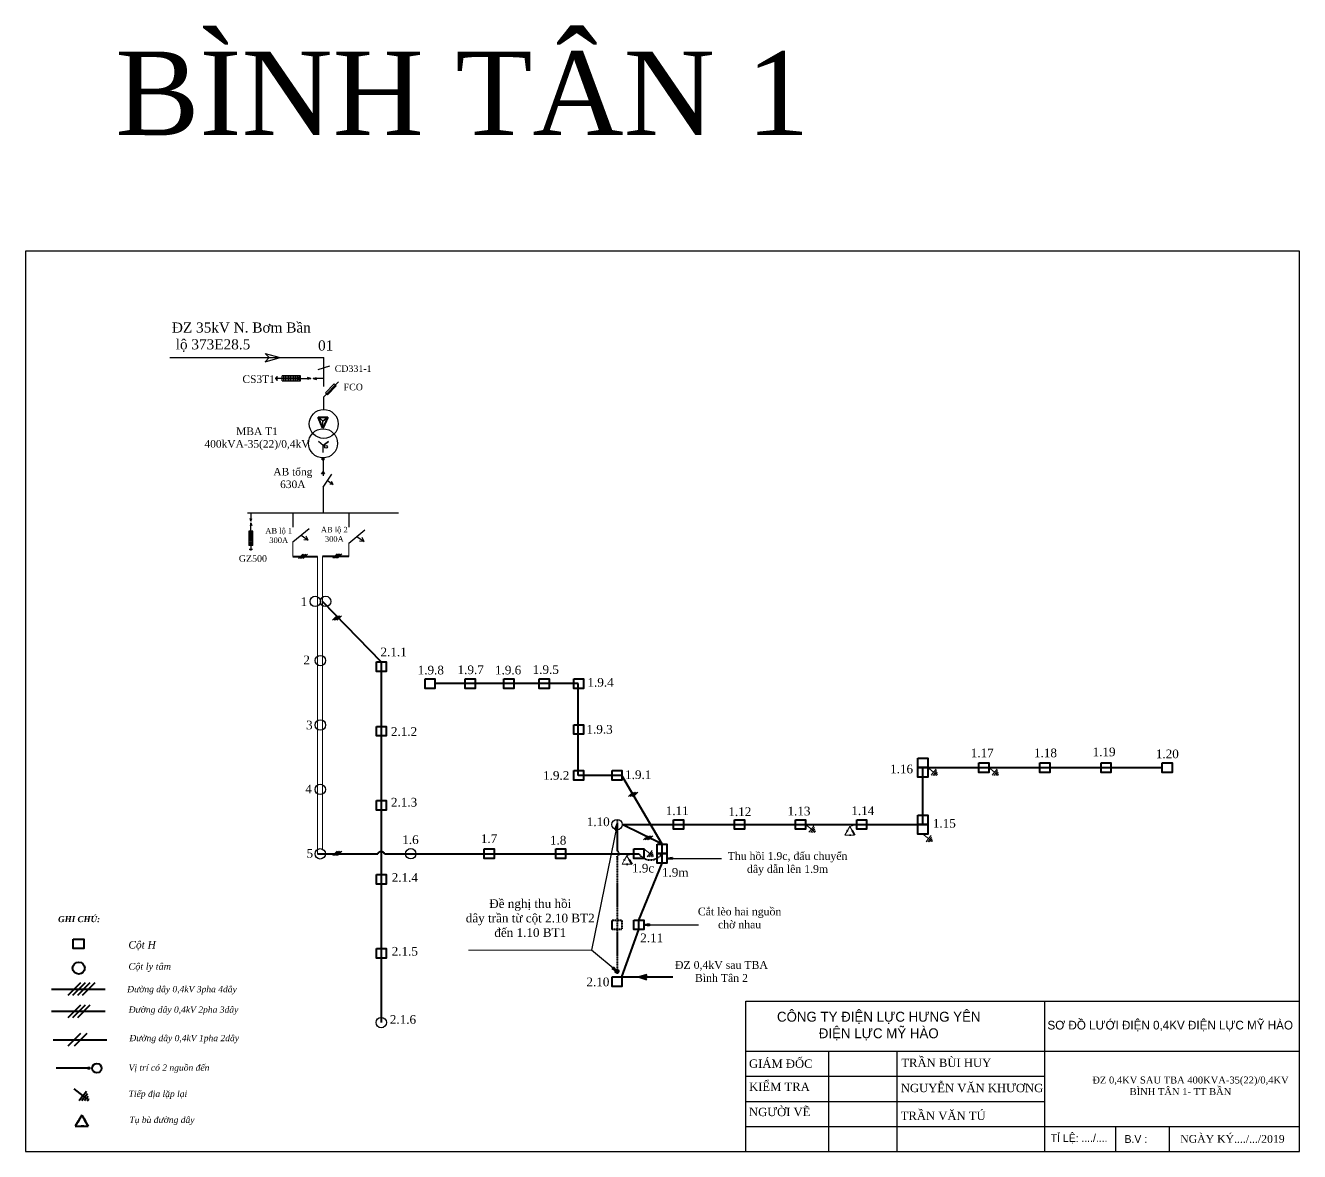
# Model space of a CAD drawing. Extents: x -2498 to 13808, y -1476 to 9052.
# Drawn here: x 10182.3 to 10639.6, y 3652.4 to 4056.8 of the extents above; entities that cross this region are included whole.
import ezdxf

# ---------------------------------------------------------------- set-up
doc = ezdxf.new("R2010")
doc.units = 0
doc.header["$LTSCALE"] = 0.08
doc.header["$MEASUREMENT"] = 0
doc.linetypes.add('DASHED2', pattern=[0.375, 0.25, -0.125])
doc.layers.get('0').update_dxf_attribs({"linetype": 'CONTINUOUS', "lineweight": 40})
for name, color, linetype, lineweight in [('5', 9, 'CONTINUOUS', 5), ('khung', 3, 'CONTINUOUS', 18), ('NET DAM', 6, 'CONTINUOUS', 25)]:
    doc.layers.add(name, color=color, linetype=linetype, lineweight=lineweight)
doc.layers.add('Duong manh', color=8, linetype='CONTINUOUS')
doc.styles.add('anh thong', font='times.ttf', dxfattribs={"height": 0.5})
doc.styles.get("Standard").update_dxf_attribs({"font": 'VHTEKN.TTF', "height": 2.5})
doc.dimstyles.new('C2', dxfattribs={"dimscale": 0, "dimtxt": 2, "dimasz": 1, "dimexe": 1, "dimexo": 1, "dimgap": 1, "dimtad": 1, "dimtoh": 1, "dimdec": 4, "dimzin": 0, "dimdsep": 46, "dimtxsty": 'Standard', "dimblk1": 'CLOSED', "dimblk2": 'CLOSED', "dimsah": 1, "dimcen": 0.09, "dimclrd": 1, "dimclre": 5, "dimclrt": 7, "dimadec": 0, "dimazin": 0, "dimtfac": 1, "dimtdec": 4, "dimtofl": 0, "dimtmove": 0, "dimatfit": 3, "dimldrblk": 'CLOSED', "dimfxl": 1, "dimtolj": 1, "dimtzin": 0, "dimarcsym": 0})

# ---------------------------------------------------------------- blocks, each defined once
blk = doc.blocks.new('khung')
at = {"layer": 'khung', "color": 5, "lineweight": -3, "ltscale": 4}
for p, q in [((630142.9632526982, 2296298.870402139), (632880.9574495467, 2296298.870402139)), ((630142.9632526983, 2295554.201857769), (630142.9632526982, 2296298.870402139)), ((631620.1155179846, 2296298.870402139), (631620.1155179848, 2295554.201857769)), ((630142.9632526982, 2296050.647554016), (631457.2923363744, 2296050.647554016)), ((630142.9632526982, 2296050.647554016), (632880.9574495468, 2296050.647554016)), ((630552.02771254, 2296050.647554016), (630552.02771254, 2295554.201857769)), ((630888.8610537878, 2296050.647554016), (630888.8610537878, 2295554.201857769)), ((630142.9632526981, 2295926.536129954), (631620.1155179847, 2295926.536129954)), ((630142.9632526983, 2295802.424705893), (631620.1155179847, 2295802.424705893)), ((630142.9632526983, 2295678.313281831), (631511.9603511225, 2295678.313281831)), ((630142.9632526983, 2295678.313281831), (632880.9574495469, 2295678.313281831)), ((631972.6934563301, 2295554.201857769), (631972.69345633, 2295678.31328183)), ((632238.398894247, 2295554.20185777), (632238.398894247, 2295678.313281831))]:
    blk.add_line(p, q, dxfattribs=at)
blk.add_lwpolyline([(632880.9574495469, 2300009.028327724), (626580.5600134681, 2300009.028327724), (626580.5600134681, 2295554.201857769), (632880.9574495469, 2295554.201857769), (632880.9574495469, 2300009.028327724)], dxfattribs=at)
at = {"layer": 'Duong manh', "color": 0, "lineweight": -3, "ltscale": 4}
for s, insert, char_height, width, attachment_point in [('{\\f.VnAvantH|b0|i0|c0|p34;C¤NG TY §IÖN LùC H¦NG Y£N\\P®iÖn lùc mü hµo}', (630800.1277945363, 2296174.758978078), 49.141125, 1314.329083676264, 5), ('{\\f.VnAvantH|b0|i0|c0|p34;s¬ ®å l\xadíi ®iÖn 0,4kv ®iÖn lùc mü hµo}', (632241.581846306, 2296174.758978078), 43.04924999999999, 1423.665113172574, 5), ('{\\fTimes New Roman|b0|i0|c0|p18; GIÁM ĐỐC}', (630142.9632526982, 2295988.591841985), 41.37047468718062, 409.0644598418775, 4), ('{\\fTimes New Roman|b0|i0|c0|p18; TRẦN BÙI HUY}', (630896.3134886805, 2295992.852198864), 41.37047468718062, 536.8562674611658, 4), ('{\\f.VnAvantH|b0|i0|c0|p34; \\fTimes New Roman|b0|i0|c0|p18; KIỂM TRA}', (630127.9904970482, 2295874.683347628), 41.37047468718062, 409.0644598418775, 4), ('{\\fTimes New Roman|b0|i0|c0|p18; NGUYỄN VĂN KHƯƠNG}', (630893.645743267, 2295868.109537568), 41.37047468718062, 717.2469769276995, 4), ('{\\fTimes New Roman|b0|i0|c0|p18; NGƯỜI VẼ}', (630142.9632526982, 2295749.537185416), 41.37047468718062, 409.0644598418775, 4), ('{\\f.VnAvantH|b0|i0|c0|p34; \\fTimes New Roman|b0|i0|c0|p18;TRẦN VĂN TÚ}', (630893.4138187332, 2295730.662531428), 41.37047468718062, 536.8562674611658, 4), ('{\\f.VnAvantH|b0|i0|c0|p34; tØ lÖ: ..../....}', (631636.639530309, 2295616.257569801), 38.475, 301.490987282601, 4), ('{\\f.VnAvantH|b0|i0|c0|p34;b.v :}', (632071.536081559, 2295616.257569799), 38.475, 424.3378585469988, 5), ('{\\fTimes New Roman|b0|i0|c0|p18;NGÀY KÝ..../.../2019}', (632549.205765317, 2295616.327851243), 38.475, 820.671460905586, 5)]:
    blk.add_mtext(s, dxfattribs=dict(at, insert=insert, char_height=char_height, width=width, attachment_point=attachment_point))
blk = doc.blocks.new('_CLOSED')
at = {"color": 0, "linetype": 'ByBlock', "ltscale": 10}
for p, q in [((-1, 0.1666666666666667), (0, 0)), ((-1, 0.1666666666666667), (-1, -0.1666666666666667)), ((0, 0), (-1, -0.1666666666666667)), ((0, 0), (-1, 0))]:
    blk.add_line(p, q, dxfattribs=at)

msp = doc.modelspace()

# ---------------------------------------------------------------- hatches: boundary and pattern name
at = {"linetype": 'Continuous', "lineweight": 40, "ltscale": 8}
msp.add_hatch(color=0, dxfattribs=at).paths.add_polyline_path([(10395.21779411549, 3717.073341971127, 1), (10394.05097056244, 3717.073341971127, 1)])
at = {"linetype": 'Continuous', "ltscale": 8}
msp.add_hatch(color=256, dxfattribs=at).paths.add_polyline_path([(10205.27608297798, 3682.336061577109, 1), (10204.71637831352, 3682.336061577109, 1)])

# ---------------------------------------------------------------- linework, layer by layer
at = {"lineweight": -3}
for p, q in [((10268.31638469176, 3939.059545103655), (10273.69221957228, 3937.558054224367)), ((10268.31638469176, 3939.059545103655), (10269.76825991779, 3937.558054224367)), ((10234.08676133659, 3937.558054224367), (10289.33170545799, 3937.558054224367)), ((10268.31638469176, 3936.056563345078), (10273.69221957228, 3937.558054224367)), ((10268.31638469176, 3936.056563345078), (10269.76825991779, 3937.558054224367)), ((10291.41691077868, 3934.43812056892), (10287.24650013731, 3933.156727405486)), ((10289.33170545799, 3927.161443498587), (10289.33170545799, 3937.558054224367)), ((10272.14950325233, 3929.860360689495), (10272.14950325233, 3930.232921117958)), ((10272.35472996336, 3929.610386451924), (10272.35472996336, 3930.482895355531)), ((10272.55995626008, 3929.24045851742), (10272.55995626008, 3930.85282329004)), ((10274.35741411863, 3930.046640903731), (10272.58295871146, 3930.046640903731)), ((10280.94809293335, 3930.945369833007), (10274.35741411863, 3930.945369833007)), ((10274.35741411863, 3929.147911974449), (10274.35741411863, 3930.945369833007)), ((10280.94809293335, 3930.046640903728), (10274.35741411863, 3930.046640903728)), ((10274.95656673816, 3929.147911974449), (10274.95656673816, 3930.945369833007)), ((10275.55571935768, 3929.147911974449), (10275.55571935768, 3930.945369833007)), ((10276.1548719772, 3929.147911974449), (10276.1548719772, 3930.945369833007)), ((10276.75402459672, 3929.147911974449), (10276.75402459672, 3930.945369833007)), ((10277.35317721624, 3929.147911974449), (10277.35317721624, 3930.945369833007)), ((10277.95232983576, 3929.147911974449), (10277.95232983576, 3930.945369833007)), ((10278.55148245528, 3929.147911974449), (10278.55148245528, 3930.945369833007)), ((10279.15063507479, 3929.147911974449), (10279.15063507479, 3930.945369833007)), ((10280.94809293335, 3929.147911974449), (10279.74978769432, 3930.945369833007)), ((10279.74978769432, 3929.147911974449), (10280.94809293335, 3930.945369833007)), ((10279.74978769432, 3929.147911974449), (10279.74978769432, 3930.945369833007)), ((10280.94809293335, 3929.147911974449), (10280.94809293335, 3930.945369833007)), ((10280.94809293335, 3930.046640903731), (10284.71644151184, 3930.046640903731)), ((10284.71644151184, 3930.046640903731), (10283.55193339917, 3930.437170432544)), ((10284.71644151184, 3930.046640903731), (10283.55193339917, 3929.656111374916)), ((10285.56335687952, 3930.046640903731), (10286.72786499218, 3930.437170432544)), ((10289.33170545799, 3930.046640903731), (10285.56335687952, 3930.046640903731)), ((10285.56335687952, 3930.046640903731), (10286.72786499218, 3929.656111374916)), ((10289.33170545799, 3923.406750440801), (10294.64454642681, 3928.887422683143)), ((10289.33170545799, 3918.926728361751), (10289.33170545799, 3923.406750440801)), ((10289.0139553662, 3914.664330293425), (10287.32588106861, 3916.12487999785)), ((10289.0139553662, 3914.664330293425), (10290.83014075588, 3916.12487999785)), ((10290.83014075588, 3916.12487999785), (10289.0139553662, 3914.664330293425)), ((10289.0139553662, 3912.17355599246), (10289.0139553662, 3914.664330293425)), ((10289.16967677431, 3905.95529344163), (10287.48160247672, 3907.415843146056)), ((10289.16967677431, 3905.95529344163), (10290.98586216398, 3907.415843146056)), ((10290.98586216398, 3907.415843146056), (10289.16967677431, 3905.95529344163)), ((10289.07801875328, 3901.540275498966), (10289.07801875328, 3895.119113722265)), ((10289.16967677431, 3903.464519140663), (10289.16967677431, 3905.95529344163)), ((10289.64080437276, 3901.209738217214), (10288.57057167617, 3901.209738217214)), ((10288.57057167617, 3901.209738217214), (10289.07801875328, 3900.547065302575)), ((10289.07801875328, 3900.547065302575), (10289.64080437276, 3901.209738217214)), ((10288.57057167617, 3895.820101507035), (10289.07801875328, 3896.482774421676)), ((10289.64080437276, 3895.820101507035), (10288.57057167617, 3895.820101507035)), ((10289.07801875328, 3896.482774421676), (10289.64080437276, 3895.820101507035)), ((10289.07801875328, 3891.047798062365), (10292.28553182999, 3895.698832840102)), ((10290.68177529163, 3893.373315451235), (10292.75532499396, 3891.93219114407)), ((10292.76342362318, 3891.917048087854), (10292.17514997142, 3893.065355246125)), ((10289.07801875328, 3891.047798062365), (10289.07801875328, 3881.756081392805)), ((10292.76342362318, 3891.917048087854), (10291.48207727866, 3892.068133376647)), ((10261.92606312829, 3881.756081392805), (10316.22997437826, 3881.756081392805)), ((10263.16844251332, 3878.816769501594), (10262.86382948085, 3879.725085829477)), ((10263.16844251332, 3881.756081392805), (10263.16844251332, 3878.816769501594)), ((10263.16844251332, 3878.816769501594), (10263.4730555458, 3879.725085829477)), ((10278.26546154255, 3881.756081392805), (10278.26546154255, 3876.698580315516)), ((10298.30590403361, 3881.756081392805), (10298.30590403361, 3876.698580315516)), ((10262.46743394849, 3875.216863623591), (10262.46743394849, 3870.076134148108)), ((10263.86945107817, 3875.216863623591), (10262.46743394849, 3874.282185537141)), ((10263.86945107817, 3874.282185537141), (10262.46743394849, 3875.216863623591)), ((10263.86945107817, 3875.216863623591), (10262.46743394849, 3875.216863623591)), ((10263.86945107817, 3874.282185537141), (10262.46743394849, 3874.282185537141)), ((10263.16844251332, 3878.156175514804), (10262.86382948085, 3877.247859186919)), ((10263.16844251332, 3875.216863623591), (10263.16844251332, 3878.156175514804)), ((10263.16844251332, 3878.156175514804), (10263.4730555458, 3877.247859186919)), ((10263.16844251333, 3875.216863623591), (10263.16844251333, 3870.076134148108)), ((10278.26546154255, 3871.327504259784), (10284.09439241988, 3876.19139036916)), ((10298.30590403361, 3870.850434162432), (10304.13483491095, 3875.714320271808)), ((10263.86945107817, 3873.814846493912), (10262.46743394849, 3873.814846493912)), ((10263.86945107817, 3873.34750745069), (10262.46743394849, 3873.34750745069)), ((10263.86945107817, 3872.880168407459), (10262.46743394849, 3872.880168407459)), ((10263.86945107817, 3872.488627070023), (10262.46743394849, 3872.488627070023)), ((10263.86945107817, 3872.021288026797), (10262.46743394849, 3872.021288026797)), ((10263.86945107817, 3871.553948983574), (10262.46743394849, 3871.553948983574)), ((10263.86945107817, 3871.01081223456), (10262.46743394849, 3871.01081223456)), ((10263.86945107817, 3870.543473191333), (10262.46743394849, 3870.543473191333)), ((10263.86945107817, 3870.076134148108), (10262.46743394849, 3870.076134148108)), ((10263.16844251332, 3870.076134148108), (10263.16844251332, 3868.692058930508)), ((10281.17992698122, 3873.759447314472), (10283.77186410914, 3871.958041930513)), ((10283.78198739566, 3871.939113110245), (10282.180304465, 3872.12796972124)), ((10283.78198739566, 3871.939113110245), (10283.04664533094, 3873.374497058085)), ((10301.22036947228, 3873.282377217121), (10303.81230660019, 3871.480971833163)), ((10303.81230660019, 3871.480971833163), (10302.21062366954, 3871.669828444155)), ((10303.82242988673, 3871.462043012896), (10303.08708782202, 3872.897426960732)), ((10263.79726477465, 3868.674117018428), (10262.539620252, 3868.674117018428)), ((10263.50872098573, 3868.514040506993), (10262.82816404091, 3868.514040506993)), ((10263.31374108042, 3868.353963672384), (10263.02314394623, 3868.353963672384))]:
    msp.add_line(p, q, dxfattribs=at)
at = {"linetype": 'Continuous', "lineweight": -3, "ltscale": 8}
for p, q in [((10274.35741411863, 3929.147911974449), (10280.94809293335, 3929.147911974449)), ((10263.86945107817, 3870.076134148108), (10263.86945107817, 3875.216863623591))]:
    msp.add_line(p, q, dxfattribs=at)
at = {"color": 0, "linetype": 'Continuous', "lineweight": 40, "ltscale": 8}
for p, q in [((10287.32588106861, 3916.12487999785), (10290.83014075588, 3916.12487999785)), ((10289.0139553662, 3912.17355599246), (10287.32588106861, 3916.12487999785)), ((10290.83014075588, 3916.12487999785), (10289.0139553662, 3912.17355599246)), ((10278.26546154255, 3866.145105138189), (10287.10840220582, 3866.140773987475)), ((10298.30590403361, 3866.146300417324), (10288.92005860749, 3866.146300417325)), ((10288.92005860749, 3849.901251850895), (10309.99414541198, 3828.218856221441)), ((10309.99414541198, 3828.218856221441), (10309.99414541198, 3698.689271016362)), ((10380.65864347355, 3820.449195890609), (10329.2455367807, 3820.449195890609)), ((10380.65864347355, 3787.489953200027), (10380.65864347355, 3820.449195890609)), ((10396.40855689919, 3787.489953200027), (10380.65864347355, 3787.489953200027)), ((10410.77931016903, 3762.780224669919), (10396.40855689919, 3787.489953200027)), ((10504.38180252168, 3769.818995318457), (10504.38180252168, 3790.279270192759)), ((10504.38180252168, 3790.279270192759), (10590.33078386358, 3790.279270192759)), ((10410.77931016903, 3762.780224669919), (10396.50203220427, 3769.818995318457)), ((10396.50203220427, 3769.818995318457), (10504.38180252168, 3769.818995318457)), ((10479.11490335212, 3767.466809385419), (10479.92366354842, 3766.016537727613)), ((10410.77931016903, 3755.985493932645), (10410.77931016903, 3762.780224669919)), ((10287.10840220582, 3759.355961879328), (10308.72756339982, 3759.355961879328)), ((10311.19097659574, 3759.355961879329), (10402.46668180725, 3759.355961879328)), ((10399.13057161322, 3757.00377594629), (10399.93933180951, 3755.553504288484)), ((10402.46668180725, 3735.493999193603), (10410.77931016903, 3755.985493932645)), ((10396.40855689919, 3715.100864361308), (10402.46668180725, 3732.096633824965)), ((10396.40855689919, 3715.100864361308), (10414.64180401624, 3715.100864361308)), ((10402.4242315946, 3715.119818361344), (10405.29476476688, 3716.02092977191)), ((10402.4242315946, 3715.119818361344), (10405.29476476688, 3714.218706950778)), ((10405.29476476688, 3716.02092977191), (10404.33790144988, 3715.119818361344)), ((10405.29476476688, 3714.218706950778), (10404.33790144988, 3715.119818361344))]:
    msp.add_line(p, q, dxfattribs=at)
at = {"linetype": 'Continuous', "lineweight": 9, "ltscale": 8}
for p, q in [((10281.78014596861, 3866.917826025275), (10280.23031244732, 3865.367992503989)), ((10282.36133353909, 3866.917826025275), (10280.8115000178, 3865.367992503989)), ((10282.94252110957, 3866.917826025275), (10281.39268758828, 3865.367992503989)), ((10283.52370868005, 3866.917826025275), (10281.97387515877, 3865.367992503989)), ((10294.10714285064, 3867.099174228248), (10292.55730932935, 3865.549340706962)), ((10294.68833042112, 3867.099174228248), (10293.13849689984, 3865.549340706962)), ((10295.2695179916, 3867.099174228248), (10293.71968447032, 3865.549340706962)), ((10295.85070556208, 3867.099174228248), (10294.3008720408, 3865.549340706962)), ((10293.99274779446, 3844.821499688621), (10292.44291427318, 3843.271666167336)), ((10294.57393536494, 3844.821499688621), (10293.02410184366, 3843.271666167336)), ((10295.15512293542, 3844.821499688621), (10293.60528941414, 3843.271666167336)), ((10295.73631050591, 3844.821499688621), (10294.18647698462, 3843.271666167336)), ((10506.15597708191, 3790.279270192759), (10508.27029681252, 3788.642474847974)), ((10508.27029681253, 3788.642474847978), (10507.39222896748, 3787.50823642563)), ((10508.67201716096, 3788.331484042419), (10508.0133251853, 3787.48081145568)), ((10508.27029681252, 3788.642474847974), (10509.14836465756, 3789.776713270321)), ((10509.07373750939, 3788.020493236862), (10508.63929929965, 3787.45317109854)), ((10508.67201716096, 3788.331484042415), (10509.33052666374, 3789.182297890079)), ((10509.07373750939, 3788.020493236862), (10509.51411931367, 3788.583214156301)), ((10509.47545785783, 3787.709502431305), (10509.25594089657, 3787.425942825717)), ((10509.47545785783, 3787.709502431305), (10509.69497481909, 3787.993062036892)), ((10528.08676605744, 3790.279270192759), (10530.20108578805, 3788.642474847974)), ((10530.20108578806, 3788.642474847978), (10529.32301794301, 3787.50823642563)), ((10530.60280613649, 3788.331484042419), (10529.94411416083, 3787.48081145568)), ((10530.20108578805, 3788.642474847974), (10531.07915363309, 3789.776713270321)), ((10531.00452648492, 3788.020493236862), (10530.57008827518, 3787.45317109854)), ((10530.60280613649, 3788.331484042415), (10531.26131563927, 3789.182297890079)), ((10531.00452648492, 3788.020493236862), (10531.4449082892, 3788.583214156301)), ((10531.40624683336, 3787.709502431305), (10531.1867298721, 3787.425942825717)), ((10531.40624683336, 3787.709502431305), (10531.62576379461, 3787.993062036892)), ((10400.2999011135, 3781.456499742256), (10398.75006759221, 3779.90666622097)), ((10400.88108868398, 3781.456499742256), (10399.3312551627, 3779.90666622097)), ((10401.46227625446, 3781.456499742256), (10399.91244273318, 3779.90666622097)), ((10402.04346382494, 3781.456499742256), (10400.49363030366, 3779.90666622097)), ((10462.29439913085, 3769.818995318457), (10464.40871886146, 3768.182199973672)), ((10464.40871886146, 3768.182199973672), (10465.2867867065, 3769.316438396019)), ((10478.1685908955, 3769.109555556375), (10477.34393136818, 3767.656233030708)), ((10478.1685908955, 3769.109555556375), (10478.99325042283, 3767.656233030708)), ((10405.72722212397, 3765.833989931884), (10404.17738860268, 3764.284156410599)), ((10406.30840969444, 3765.833989931884), (10404.75857617316, 3764.284156410599)), ((10406.88959726493, 3765.833989931884), (10405.33976374364, 3764.284156410599)), ((10407.47078483541, 3765.833989931884), (10405.92095131412, 3764.284156410599)), ((10464.40871886147, 3768.182199973676), (10463.53065101643, 3767.047961551329)), ((10464.81043920991, 3767.871209168117), (10464.15174723425, 3767.020536581378)), ((10465.21215955834, 3767.560218362561), (10464.77772134859, 3766.992896224238)), ((10464.8104392099, 3767.871209168114), (10465.46894871268, 3768.722023015777)), ((10465.21215955834, 3767.560218362561), (10465.65254136261, 3768.122939282)), ((10465.61387990677, 3767.249227557003), (10465.39436294551, 3766.965667951416)), ((10465.61387990677, 3767.249227557003), (10465.83339686803, 3767.53278716259)), ((10477.23325176524, 3767.461179005679), (10476.41351824259, 3766.016537727613)), ((10476.41351824259, 3766.016537727613), (10478.13212031041, 3766.016537727613)), ((10476.97568326865, 3767.593336602821), (10477.46887360911, 3767.340282168018)), ((10477.08636287158, 3767.788390627849), (10477.57955321205, 3767.535336193048)), ((10478.13212031041, 3766.016537727613), (10478.16385714056, 3766.016537727613)), ((10478.16385714056, 3766.297411731835), (10478.16385714056, 3765.73566372339)), ((10478.42837526803, 3766.297411731835), (10478.42837526803, 3765.73566372339)), ((10478.42837526803, 3766.016537727613), (10479.92366354842, 3766.016537727613)), ((10479.25081891942, 3767.788390627849), (10478.75762857895, 3767.535336193048)), ((10479.36149852236, 3767.593336602821), (10478.86830818189, 3767.340282168018)), ((10504.38180252168, 3766.42162994982), (10506.4961222523, 3764.784834605035)), ((10506.4961222523, 3764.784834605039), (10505.61805440726, 3763.650596182692)), ((10506.89784260074, 3764.47384379948), (10506.23915062508, 3763.623171212741)), ((10506.4961222523, 3764.784834605035), (10507.37419009733, 3765.919073027382)), ((10506.89784260073, 3764.473843799477), (10507.55635210351, 3765.32465764714)), ((10507.29956294917, 3764.162852993923), (10507.73994475344, 3764.725573913362)), ((10294.10714285064, 3760.308835690251), (10292.55730932935, 3758.759002168966)), ((10294.68833042112, 3760.308835690251), (10293.13849689983, 3758.759002168966)), ((10295.2695179916, 3760.308835690251), (10293.71968447031, 3758.759002168966)), ((10295.85070556208, 3760.308835690251), (10294.3008720408, 3758.759002168966)), ((10404.24085636748, 3761.054644563647), (10406.35517609809, 3759.417849218862)), ((10406.35517609809, 3759.417849218862), (10407.23324394313, 3760.552087641209)), ((10406.75689644652, 3759.106858413304), (10407.41540594931, 3759.957672260967)), ((10507.29956294917, 3764.162852993923), (10506.86512473942, 3763.595530855601)), ((10507.7012832976, 3763.851862188366), (10507.48176633634, 3763.568302582778)), ((10507.7012832976, 3763.851862188366), (10507.92080025886, 3764.135421793953)), ((10397.24892002634, 3756.99814556655), (10396.42918650368, 3755.553504288484)), ((10396.42918650368, 3755.553504288484), (10398.14778857151, 3755.553504288484)), ((10396.99135152974, 3757.130303163692), (10397.48454187021, 3756.877248728889)), ((10397.10203113268, 3757.32535718872), (10397.59522147315, 3757.072302753919)), ((10398.1842591566, 3758.646522117246), (10397.35959962927, 3757.193199591579)), ((10398.14778857151, 3755.553504288484), (10398.17952540166, 3755.553504288484)), ((10398.17952540166, 3755.834378292706), (10398.17952540166, 3755.272630284261)), ((10398.1842591566, 3758.646522117246), (10399.00891868392, 3757.193199591579)), ((10398.44404352912, 3755.834378292706), (10398.44404352912, 3755.272630284261)), ((10398.44404352912, 3755.553504288484), (10399.93933180951, 3755.553504288484)), ((10399.26648718052, 3757.32535718872), (10398.77329684004, 3757.072302753919)), ((10399.37716678345, 3757.130303163692), (10398.88397644298, 3756.877248728889)), ((10406.3551760981, 3759.417849218866), (10405.47710825305, 3758.283610796519)), ((10406.75689644653, 3759.106858413307), (10406.09820447087, 3758.256185826568)), ((10407.15861679496, 3758.795867607751), (10406.72417858522, 3758.228545469428)), ((10407.15861679496, 3758.795867607751), (10407.59899859924, 3759.35858852719)), ((10407.5603371434, 3758.484876802193), (10407.34082018213, 3758.201317196605)), ((10407.5603371434, 3758.484876802193), (10407.77985410465, 3758.76843640778))]:
    msp.add_line(p, q, dxfattribs=at)
at = {"color": 0, "linetype": 'DASHED2', "lineweight": 40, "ltscale": 3}
for p, q in [((10394.63438233897, 3771.686645183758), (10394.63438233897, 3760.405853138673)), ((10394.63438233896, 3758.37400691486), (10394.63438233896, 3717.073341971127)), ((10402.46668180725, 3732.096633824965), (10402.46668180725, 3735.493999193603))]:
    msp.add_line(p, q, dxfattribs=at)
at = {"color": 0, "linetype": 'Continuous', "lineweight": 9, "ltscale": 8}
for p, q in [((10478.17408213538, 3769.119232935156), (10480.67683898593, 3769.818995318458)), ((10398.18975039647, 3758.656199496027), (10400.69250724703, 3759.355961879329))]:
    msp.add_line(p, q, dxfattribs=at)
at = {"color": 0, "linetype": 'Continuous', "lineweight": 20, "ltscale": 8}
msp.add_line((10385.47482077349, 3724.756736266014), (10341.31922976832, 3724.756736266014), dxfattribs=at)
at = {"linetype": 'Continuous', "ltscale": 8}
for p, q in [((10191.62333416171, 3710.695176428737), (10210.88970212319, 3710.695176428737)), ((10202.00838861906, 3712.921616290722), (10197.4751255693, 3708.388353240962)), ((10203.70836226272, 3712.921616290722), (10199.17509921296, 3708.388353240962)), ((10205.40833590638, 3712.921616290722), (10200.87507285662, 3708.388353240962)), ((10207.10830955004, 3712.921616290722), (10202.57504650028, 3708.388353240962)), ((10202.00838861906, 3704.988405953642), (10197.4751255693, 3700.455142903882)), ((10203.70836226272, 3704.988405953642), (10199.17509921296, 3700.455142903882)), ((10205.40833590638, 3704.988405953642), (10200.87507285662, 3700.455142903882)), ((10191.62333416171, 3702.761966091656), (10210.88970212319, 3702.761966091656)), ((10192.18999204293, 3692.562124229696), (10211.45636000441, 3692.562124229696)), ((10202.00838861906, 3694.788564091681), (10197.4751255693, 3690.255301041921)), ((10204.27502014394, 3694.788564091681), (10199.74175709418, 3690.255301041921)), ((10204.99623064575, 3682.336061577109), (10193.26742011441, 3682.336061577109)), ((10199.62679438012, 3674.889898977455), (10202.86299804943, 3672.384599980334)), ((10202.86299804943, 3672.384599980334), (10204.2069794449, 3674.120679198213)), ((10203.47787613377, 3671.908593645296), (10204.48579884211, 3673.210859738658)), ((10202.86299804944, 3672.384599980339), (10201.51901665396, 3670.648520762462)), ((10203.47787613378, 3671.9085936453), (10202.46967413021, 3670.606543767639)), ((10204.09275421811, 3671.432587310265), (10203.42779777463, 3670.564237098546)), ((10204.09275421811, 3671.432587310265), (10204.76680800016, 3672.293894840019)), ((10204.70763230244, 3670.956580975228), (10204.37163695357, 3670.522561170757)), ((10204.70763230244, 3670.956580975228), (10205.04362765131, 3671.390600779699)), ((10201.03234284906, 3663.769365541436), (10201.67965517092, 3663.437231595759)), ((10202.45276713045, 3665.503394510126), (10201.37040150084, 3663.595908695189)), ((10202.45276713045, 3665.503394510126), (10203.53513276006, 3663.595908695189)), ((10203.87319141184, 3663.769365541436), (10203.22587908998, 3663.437231595759)), ((10201.22513452198, 3663.339900287338), (10200.1492342735, 3661.443808609876)), ((10200.1492342735, 3661.443808609876), (10202.40489948752, 3661.443808609876)), ((10200.8870758702, 3663.513357133585), (10201.53438819206, 3663.181223187908)), ((10202.40489948752, 3661.443808609876), (10202.44655407709, 3661.443808609876)), ((10202.44655407709, 3661.812455740417), (10202.44655407709, 3661.075161479334)), ((10202.79373411939, 3661.812455740417), (10202.79373411939, 3661.075161479334)), ((10202.79373411939, 3661.443808609876), (10204.7562999874, 3661.443808609876)), ((10204.0184583907, 3663.513357133585), (10203.37114606883, 3663.181223187908)), ((10203.68039973892, 3663.339900287338), (10204.7562999874, 3661.443808609876))]:
    msp.add_line(p, q, dxfattribs=at)
at = {"lineweight": -3}
msp.add_lwpolyline([(10290.73185154361, 3924.165824795348), (10293.8237831254, 3927.377941240269), (10293.09475593579, 3928.079691077239), (10290.002824354, 3924.867574632319)], close=True, dxfattribs=at)
at = {"color": 0, "linetype": 'Continuous', "lineweight": 40, "ltscale": 8}
for points in [[(10308.21997085175, 3828.218856221441), (10311.7683199722, 3828.218856221441), (10311.7683199722, 3824.821490852804), (10308.21997085175, 3824.821490852804)], [(10325.69718766025, 3822.147878574928), (10329.2455367807, 3822.147878574928), (10329.2455367807, 3818.750513206291), (10325.69718766025, 3818.750513206291)], [(10340.11576431942, 3822.147878574928), (10343.66411343987, 3822.147878574928), (10343.66411343987, 3818.750513206291), (10340.11576431942, 3818.750513206291)], [(10353.97680381034, 3822.147878574928), (10357.52515293079, 3822.147878574928), (10357.52515293079, 3818.750513206291), (10353.97680381034, 3818.750513206291)], [(10366.66407260869, 3822.147878574928), (10370.21242172914, 3822.147878574928), (10370.21242172914, 3818.750513206291), (10366.66407260869, 3818.750513206291)], [(10379.06086698668, 3822.147878574928), (10382.60921610713, 3822.147878574928), (10382.60921610713, 3818.750513206291), (10379.06086698668, 3818.750513206291)], [(10379.06086698668, 3805.668257229637), (10382.60921610713, 3805.668257229637), (10382.60921610713, 3802.270891861), (10379.06086698668, 3802.270891861)], [(10308.21997085175, 3805.030831475335), (10311.7683199722, 3805.030831475335), (10311.7683199722, 3801.633466106698), (10308.21997085175, 3801.633466106698)], [(10502.60762796146, 3793.676635561396), (10506.15597708191, 3793.676635561396), (10506.15597708191, 3790.279270192759), (10502.60762796146, 3790.279270192759)], [(10524.53841693699, 3791.977952877078), (10528.08676605744, 3791.977952877078), (10528.08676605744, 3788.580587508441), (10524.53841693699, 3788.580587508441)], [(10546.46920591252, 3791.977952877078), (10550.01755503297, 3791.977952877078), (10550.01755503297, 3788.580587508441), (10546.46920591252, 3788.580587508441)], [(10568.39999488805, 3791.977952877078), (10571.9483440085, 3791.977952877078), (10571.9483440085, 3788.580587508441), (10568.39999488805, 3788.580587508441)], [(10590.33078386358, 3791.977952877078), (10593.87913298403, 3791.977952877078), (10593.87913298403, 3788.580587508441), (10590.33078386358, 3788.580587508441)], [(10379.06086698668, 3789.188635884346), (10382.60921610713, 3789.188635884346), (10382.60921610713, 3785.791270515709), (10379.06086698668, 3785.791270515709)], [(10392.86020777874, 3789.188635884346), (10396.40855689919, 3789.188635884346), (10396.40855689919, 3785.791270515709), (10392.86020777874, 3785.791270515709)], [(10502.60762796146, 3790.279270192759), (10506.15597708191, 3790.279270192759), (10506.15597708191, 3786.881904824122), (10502.60762796146, 3786.881904824122)], [(10308.21997085175, 3778.445441360592), (10311.7683199722, 3778.445441360592), (10311.7683199722, 3775.048075991955), (10308.21997085175, 3775.048075991955)], [(10414.88447205934, 3771.517678002776), (10418.43282117979, 3771.517678002776), (10418.43282117979, 3768.120312634139), (10414.88447205934, 3768.120312634139)], [(10436.81526103487, 3771.517678002776), (10440.36361015532, 3771.517678002776), (10440.36361015532, 3768.120312634139), (10436.81526103487, 3768.120312634139)], [(10458.7460500104, 3771.517678002776), (10462.29439913085, 3771.517678002776), (10462.29439913085, 3768.120312634139), (10458.7460500104, 3768.120312634139)], [(10480.67683898593, 3771.517678002776), (10484.22518810638, 3771.517678002776), (10484.22518810638, 3768.120312634139), (10480.67683898593, 3768.120312634139)], [(10502.60762796146, 3773.216360687094), (10506.15597708191, 3773.216360687094), (10506.15597708191, 3769.818995318457), (10502.60762796146, 3769.818995318457)], [(10502.60762796146, 3769.818995318457), (10506.15597708191, 3769.818995318457), (10506.15597708191, 3766.42162994982), (10502.60762796146, 3766.42162994982)], [(10346.95995189862, 3761.054644563647), (10350.50830101907, 3761.054644563647), (10350.50830101907, 3757.65727919501), (10346.95995189862, 3757.65727919501)], [(10372.62604060475, 3761.054644563647), (10376.1743897252, 3761.054644563647), (10376.1743897252, 3757.65727919501), (10372.62604060475, 3757.65727919501)], [(10400.69250724703, 3761.054644563647), (10404.24085636748, 3761.054644563647), (10404.24085636748, 3757.65727919501), (10400.69250724703, 3757.65727919501)], [(10409.00513560881, 3762.780224669919), (10412.55348472926, 3762.780224669919), (10412.55348472926, 3759.382859301282), (10409.00513560881, 3759.382859301282)], [(10409.00513560881, 3759.382859301282), (10412.55348472926, 3759.382859301282), (10412.55348472926, 3755.985493932645), (10409.00513560881, 3755.985493932645)], [(10308.21997085175, 3751.860051245848), (10311.7683199722, 3751.860051245848), (10311.7683199722, 3748.462685877211), (10308.21997085175, 3748.462685877211)], [(10400.69250724703, 3735.493999193603), (10404.24085636748, 3735.493999193603), (10404.24085636748, 3732.096633824965), (10400.69250724703, 3732.096633824965)], [(10308.21997085175, 3725.274661131105), (10311.7683199722, 3725.274661131105), (10311.7683199722, 3721.877295762468), (10308.21997085175, 3721.877295762468)], [(10392.86020777874, 3715.100864361308), (10396.40855689919, 3715.100864361308), (10396.40855689919, 3711.703498992671), (10392.86020777874, 3711.703498992671)]]:
    msp.add_lwpolyline(points, close=True, dxfattribs=at)
at = {"color": 0, "linetype": 'DASHED2', "lineweight": 40, "ltscale": 3}
msp.add_lwpolyline([(10392.86020777874, 3735.493999193603), (10396.40855689919, 3735.493999193603), (10396.40855689919, 3732.096633824965), (10392.86020777874, 3732.096633824965)], close=True, dxfattribs=at)
at = {"linetype": 'Continuous', "ltscale": 8}
msp.add_lwpolyline([(10199.35107043776, 3728.712131163566), (10203.19088333043, 3728.712131163566), (10203.19088333043, 3725.323673769843), (10199.35107043776, 3725.323673769843)], close=True, dxfattribs=at)
at = {"lineweight": -3}
for centre, radius in [((10289.33170545799, 3913.720621902539), 5.206106459211784), ((10289.07801875328, 3906.746381958177), 5.206106459211784), ((10290.1271167114, 3905.53113673902), 0.4985293127527191)]:
    msp.add_circle(centre, radius, dxfattribs=at)
at = {"lineweight": -3, "ltscale": 8}
for centre in [(10286.28378269537, 3849.982959069784), (10290.01908242597, 3849.982959069784), (10288.13529563532, 3828.716832766406), (10288.11774152109, 3805.583057135415), (10288.10018740685, 3782.449281504425), (10394.63438233897, 3769.818995318457), (10288.0840504815, 3759.315505335747), (10320.58011417196, 3759.355961879328), (10309.99414541198, 3698.689271016361)]:
    msp.add_circle(centre, 1.867649865300141, dxfattribs=at)
at = {"linetype": 'Continuous', "ltscale": 8}
for centre, radius in [((10201.36497645643, 3718.277153181134), 2.16837433789685), ((10204.99623064575, 3682.336061577109), 0.2798523322302848), ((10207.87598560304, 3682.310167891587), 1.691792181311406)]:
    msp.add_circle(centre, radius, dxfattribs=at)
at = {"color": 0, "linetype": 'Continuous', "lineweight": 40, "ltscale": 8}
msp.add_circle((10394.63438233896, 3717.073341971127), 0.5834117765260683, dxfattribs=at)
msp.add_arc((10309.95926999778, 3758.765873923701), 1.365761669847603, 25.59822310732172, 154.4017768926783, dxfattribs=at)
at = {"color": 0, "linetype": 'DASHED2', "lineweight": 40, "ltscale": 3}
for centre, radius, start, end in [((10394.26595155872, 3759.389930026767), 1.080666927938234, 289.9334886739505, 70.06651132604956), ((10406.62546274614, 3762.12548501056), 4.996570551096243, 213.6614680136384, 326.7083073593149)]:
    msp.add_arc(centre, radius, start, end, dxfattribs=at)
at = {"linetype": 'Continuous', "lineweight": 9, "ltscale": 8}
for p in [(10508.67201716096, 3788.331484042415), (10509.07373750939, 3788.020493236862), (10509.47545785783, 3787.709502431305), (10530.60280613649, 3788.331484042415), (10531.00452648492, 3788.020493236862), (10531.40624683336, 3787.709502431305), (10464.8104392099, 3767.871209168114), (10465.21215955834, 3767.560218362561), (10465.61387990677, 3767.249227557003), (10506.89784260073, 3764.473843799477), (10507.29956294917, 3764.162852993923), (10507.7012832976, 3763.851862188366), (10406.75689644652, 3759.106858413304), (10407.15861679496, 3758.795867607751), (10407.5603371434, 3758.484876802193)]:
    msp.add_point(p, dxfattribs=at)
at = {"linetype": 'Continuous', "ltscale": 8}
for p in [(10203.47787613377, 3671.908593645296), (10204.09275421811, 3671.432587310265), (10204.70763230244, 3670.956580975228)]:
    msp.add_point(p, dxfattribs=at)
at = {"layer": '5', "color": 255, "ltscale": 2}
for p, q in [((10278.26546154255, 3871.327504259784), (10278.26546154255, 3866.145105138188)), ((10298.30590403361, 3870.850434162432), (10298.30590403361, 3866.145105138188)), ((10287.10840220582, 3759.355961879328), (10287.10840220582, 3866.140773987475)), ((10288.92005860748, 3760.985597079529), (10288.92005860749, 3866.146300417325))]:
    msp.add_line(p, q, dxfattribs=at)

# ---------------------------------------------------------------- block references
at = {"layer": 'NET DAM', "color": 7, "xscale": 0.07259705139722428, "yscale": 0.07259705139442119, "zscale": 0.07259705139456}
msp.add_blockref('khung', (-35305.64397600162, -162998.0827999691), dxfattribs=at)

# ---------------------------------------------------------------- texts
at = {"color": 0, "linetype": 'Continuous', "lineweight": 30, "ltscale": 10, "attachment_point": 1}
for s, insert, char_height, width in [('{\\fTimes New Roman|b0|i0|c0|p18;BÌNH TÂN 1}', (10214.51175428605, 4047.48797129287), 30, 395.8210280541679), ('\\pi34.67;{\\fTimes New Roman|b0|i0|c238|p18;Đ\\fTimes New Roman|b0|i0|c0|p18;Z 0,4KV SAU TBA 400KVA-35(22)/0,4KV \\P\\pi48.05;BÌNH TÂN 1- TT BẦN}', (10530.6062572149, 3679.320838881686), 2.5, 131.9777159325764)]:
    msp.add_mtext(s, dxfattribs=dict(at, insert=insert, char_height=char_height, width=width))
at = {"lineweight": -3, "style": 'anh thong'}
for s, insert, char_height, width, attachment_point in [('{\\fTimes New Roman|b0|i0|c238|p18;Đ}Z 35kV N. Bơm Bần\\P lộ 373E28.5', (10234.82543122542, 3950.160841417497), 3.62299392, 182.05544448, 1), ('01', (10287.29471041156, 3943.704498103164), 3.62299392, 44.13289660416001, 1), ('CD331-1', (10293.26658890357, 3934.78300918472), 2.354946048, 44.13289660416001, 1), ('CS3T1', (10260.14597585488, 3931.173769197347), 2.717245439999999, 58.81359321604921, 1), ('FCO', (10296.47801818889, 3928.162228385219), 2.354946048, 44.13289660416001, 1), ('MBA T1\\P400kVA-35(22)/0,4kV', (10265.37796757604, 3912.442474116258), 2.717245439999999, 134.0057531106997, 2), ('AB tổng\\P630A', (10278.24650868483, 3897.922611604571), 2.717245439999999, 62.14159171583998, 2), ('AB lộ 1\\P300A', (10273.17424100892, 3876.316099331178), 2.012774400000001, 62.14159171583998, 2), ('AB lộ 2\\P300A', (10293.1198103865, 3876.755002578314), 2.012774400000001, 62.14159171583998, 2), ('GZ500', (10258.86785938399, 3866.580175259648), 2.354946048, 76.457671180864, 1)]:
    msp.add_mtext(s, dxfattribs=dict(at, insert=insert, char_height=char_height, width=width, attachment_point=attachment_point))
at = {"color": 0, "lineweight": 30, "style": 'anh thong'}
for s, insert, char_height, width, attachment_point in [('1', (10282.20654298361, 3851.447639103422), 3.12, 40.14358400000001, 2), ('2.1.1', (10314.42704503451, 3833.3761706146), 3.12, 40.14358400000001, 2), ('2', (10283.19818326437, 3830.503720235822), 3.12, 40.14358400000001, 2), ('1.9.8', (10327.77178708573, 3826.874002006009), 3.12, 40.14358400000001, 2), ('1.9.7', (10342.09478627251, 3826.978278803323), 3.12, 40.14358400000001, 2), ('1.9.6', (10355.52538585406, 3826.881741583909), 3.12, 40.14358400000001, 2), ('1.9.5', (10369.04464175492, 3827.066312520641), 3.12, 40.14358400000001, 2), ('1.9.4', (10388.72321204264, 3822.465117535579), 3.12, 40.14358400000001, 2), ('3', (10284.16888674413, 3807.138794516672), 3.12, 40.14358400000001, 2), ('1.9.3', (10388.36449222409, 3805.6073613716), 3.12, 40.14358400000001, 2), ('2.1.2', (10318.16884355329, 3804.807907564958), 3.12, 40.14358400000001, 2), ('1.17', (10525.73816322221, 3797.118174618668), 3.12, 40.14358400000001, 2), ('1.18', (10548.44425577724, 3797.118174618668), 3.12, 40.14358400000001, 2), ('1.19', (10569.4848258011, 3797.473558199656), 3.12, 40.14358400000001, 2), ('1.20', (10592.19091835613, 3796.764829445032), 3.12, 40.14358400000001, 2), ('1.9.2', (10372.78485858089, 3789.014630012902), 3.12, 40.14358400000001, 2), ('1.9.1', (10402.24125105204, 3789.295866526623), 3.12, 40.14358400000001, 2), ('1.16', (10496.78843968188, 3791.356998452442), 3.12, 40.14358400000001, 2), ('4', (10283.886462975, 3784.159748863432), 3.12, 40.14358400000001, 2), ('2.1.3', (10318.16831632236, 3779.418604473914), 3.12, 40.14358400000001, 2), ('1.11', (10416.23233808563, 3776.347233724568), 3.12, 40.14358400000001, 2), ('1.12', (10438.71512806056, 3776.015291828078), 3.12, 40.14358400000001, 2), ('1.13', (10459.95697863383, 3776.236873076772), 3.12, 40.14358400000001, 2), ('1.14', (10482.86544675635, 3776.359782669801), 3.12, 40.14358400000001, 2), ('1.10', (10387.87712805683, 3772.372005449368), 3.12, 40.14358400000001, 2), ('1.15', (10512.13499669454, 3771.84163685909), 3.12, 40.14358400000001, 2), ('1.6', (10320.47215329378, 3765.948394670388), 3.12, 40.14358400000001, 2), ('1.7', (10348.688458044, 3766.330532347809), 3.12, 40.14358400000001, 2), ('1.8', (10373.49597144673, 3765.757883208687), 3.12, 40.14358400000001, 2), ('5', (10284.34065214943, 3761.051089167995), 3.12, 40.14358400000001, 2), ('Thu hồi 1.9c, đấu chuyển dây dẫn lên 1.9m', (10455.84287055868, 3759.942918595782), 2.8, 48.17647456185168, 2), ('1.9c', (10403.98565544268, 3755.726339199871), 3.12, 40.14358400000001, 2), ('2.1.4', (10318.44430143996, 3752.376503375344), 3.12, 40.14358400000001, 2), ('1.9m', (10415.52819119408, 3754.20108780642), 3.12, 40.14358400000001, 2), ('Đề nghị thu hồi\\Pdây trần từ cột 2.10 BT2 \\Pđến 1.10 BT1', (10363.46849679559, 3743.000277931186), 3.12, 52.13792560038073, 2), ('Cắt lèo hai nguồn \\Pchờ nhau', (10438.63527285166, 3740.001698166654), 2.8, 40.14358400000001, 2), ('{\\fTimes New Roman|b0|i1|c0|p18;Cột H}', (10219.20097291846, 3728.002037107715), 2.698375680000001, 46.89044546624404, 1), ('2.11', (10407.08807711885, 3730.679488543203), 3.12, 40.14358400000001, 2), ('2.1.5', (10318.4428008596, 3725.872589591672), 3.12, 40.14358400000001, 2), ('{\\fTimes New Roman|b0|i1|c0|p18;Cột ly tâm}', (10219.22422385739, 3720.105521337565), 2.429556759909017, 46.89044546624406, 1), ('ĐZ 0,4kV sau TBA \\PBình Tân 2', (10432.11439950576, 3720.796142640005), 2.8, 40.14358400000001, 2), ('2.10', (10387.75939860527, 3714.859791320916), 3.12, 40.14358400000001, 2), ('2.1.6', (10317.77731374795, 3701.382064890287), 3.12, 40.14358400000001, 2)]:
    msp.add_mtext(s, dxfattribs=dict(at, insert=insert, char_height=char_height, width=width, attachment_point=attachment_point))
at = {"attachment_point": 1, "style": 'anh thong'}
for s, insert, char_height, width in [('{\\fTimes New Roman|b1|i1|c0|p18;GHI CHÚ:}', (10193.96814061985, 3736.924253711776), 2.153299948636011, 31.03053711231619), ('{\\fTimes New Roman|b0|i1|c238|p18;Đ\\fTimes New Roman|b0|i1|c0|p18;ường dây 0,4kV 3pha 4dây}', (10218.76886263097, 3711.851292749314), 2.266635571200001, 57.87356428716463), ('{\\fTimes New Roman|b0|i1|c238|p18;Đư\\fTimes New Roman|b0|i1|c0|p18;ờng dây 0,4kV 2pha 3dây}', (10219.315099068, 3704.493510845819), 2.266635571200001, 57.87356428716463), ('{\\fTimes New Roman|b0|i1|c238|p18;Đư\\fTimes New Roman|b0|i1|c0|p18;ờng dây 0,4kV 1pha 2dây}', (10219.55759373948, 3694.271354827702), 2.266635571200001, 57.87356428716463), ('{\\fTimes New Roman|b0|i1|c0|p18;Vị trí có 2 nguồn đến}', (10219.28955195923, 3683.656792973165), 2.266635571200001, 57.87356428716463), ('{\\fTimes New Roman|b0|i1|c0|p18;Tiếp địa lặp lại}', (10219.28958840271, 3674.27863657818), 2.266635571200001, 57.87356428716463), ('{\\fTimes New Roman|b0|i1|c0|p18;Tụ bù đường dây}', (10219.557557296, 3664.918845928795), 2.266635571200001, 57.87356428716463)]:
    msp.add_mtext(s, dxfattribs=dict(at, insert=insert, char_height=char_height, width=width))

# ---------------------------------------------------------------- leaders
at = {"color": 0, "linetype": 'Continuous', "lineweight": 20, "ltscale": 8}
for points, override in [([(10394.63438233897, 3769.818995318457), (10385.47482077349, 3724.756736266014)], {"dimscale": 1, "dimasz": 2.0045, "dimgap": 1, "dimtad": 0, "dimcen": 0.193, "dimclrd": 7, "dimclre": 7}), ([(10412.55348472926, 3757.684176616964), (10432.16665743433, 3757.684176616964)], {"dimscale": 1, "dimasz": 2.0045, "dimtad": 0, "dimcen": 0.193, "dimclrd": 7, "dimclre": 7}), ([(10404.24085636748, 3733.795316509284), (10423.85402907254, 3733.795316509284)], {"dimscale": 1, "dimasz": 2.0045, "dimtad": 0, "dimcen": 0.193, "dimclrd": 7, "dimclre": 7}), ([(10394.63438233896, 3717.073341971127), (10385.47482077349, 3724.756736266014)], {"dimscale": 1, "dimasz": 2.0045, "dimgap": 1, "dimtad": 0, "dimcen": 0.193, "dimclrd": 7, "dimclre": 7})]:
    msp.add_leader(points, dimstyle='C2', override=override, dxfattribs=at)

doc.saveas('drawing.dxf')
